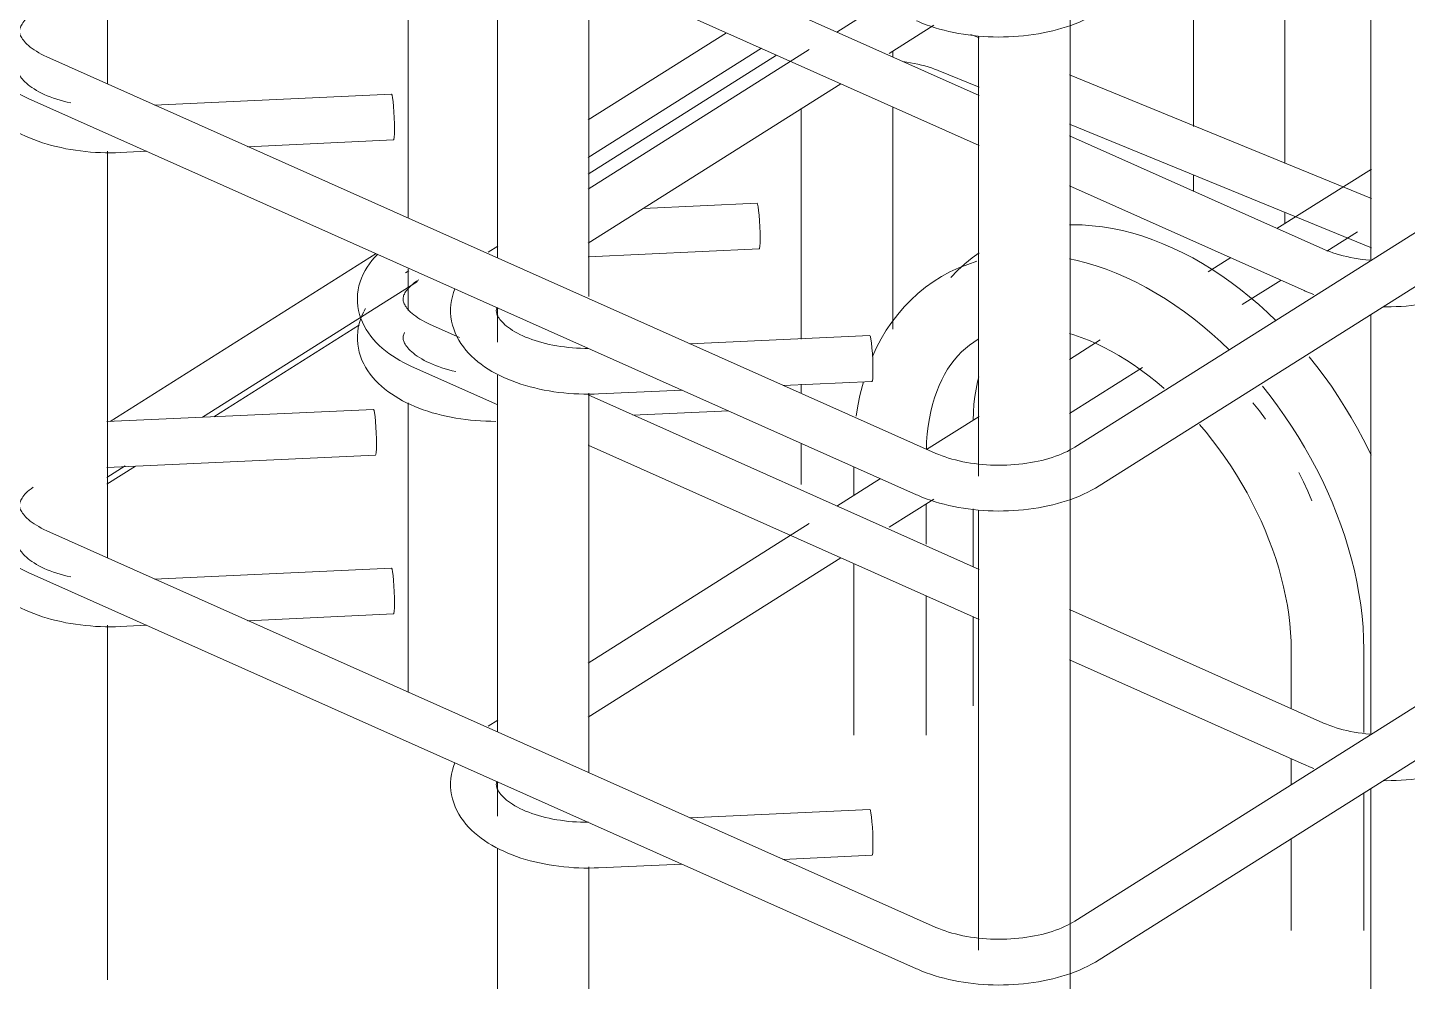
# Model space of a CAD drawing. Header units: millimetres. Extents: x -5792 to 12184, y -1888 to 8188.
# Drawn here: x 11337.4 to 11578.8, y 6186.5 to 6353.3 of the extents above; entities that cross this region are included whole.
import ezdxf

# ---------------------------------------------------------------- set-up
doc = ezdxf.new("R2010")
doc.units = ezdxf.units.MM
for name, color, linetype, lineweight in [('A-GENM', 13, 'Continuous', 18), ('S-COLS', 52, 'Continuous', 18), ('S-RBAR', 171, 'Continuous', 18)]:
    doc.layers.add(name, color=color, linetype=linetype, lineweight=lineweight)

# ---------------------------------------------------------------- blocks, each defined once
blk = doc.blocks.new('Rebar Bar - Part 4115378857-431004-3D Ortho')
at = {"layer": 'S-RBAR'}
for p, q in [((1531.31, 6343.36), (1531.31, 6414.53)), ((1531.31, 6260.48), (1531.31, 6331.65)), ((1531.31, 6186.79), (1531.31, 6248.77))]:
    blk.add_line(p, q, dxfattribs=at)
blk = doc.blocks.new('Rebar Bar - Part 3895964445-431004-3D Ortho')
at = {"layer": 'S-RBAR'}
for p, q in [((1599.5, 6375.39), (1599.5, 6313.01)), ((1615.5, 6306.28), (1615.5, 6372.24)), ((1599.5, 6304.3), (1599.5, 6298.26)), ((1599.5, 6292.52), (1599.5, 6230.13)), ((1615.5, 6222.96), (1615.5, 6289.37)), ((1599.5, 6221.42), (1599.5, 6215.36)), ((1599.5, 6209.65), (1599.5, 6149.25)), ((1615.5, 6149.25), (1615.5, 6206.51))]:
    blk.add_line(p, q, dxfattribs=at)
blk = doc.blocks.new('Rebar Bar - Part 3545093425-431004-3D Ortho')
at = {"layer": 'S-RBAR'}
for p, q in [((1699.69, 6111.71), (1699.69, 7337.87)), ((1683.69, 6351.74), (1683.69, 6274.83)), ((1683.69, 6268.86), (1683.69, 6191.95))]:
    blk.add_line(p, q, dxfattribs=at)
blk = doc.blocks.new('Rebar Bar - Part 1881958137-431004-3D Ortho')
at = {"layer": 'S-RBAR'}
for p, q in [((1583.92, 6370.56), (1583.92, 6319.93)), ((1583.92, 6311.11), (1583.92, 6303.81)), ((1583.92, 6287.69), (1583.92, 6237.04))]:
    blk.add_line(p, q, dxfattribs=at)
blk = doc.blocks.new('Rebar Bar - Part 1881958137-V4-3D Ortho')
at = {"layer": 'S-RBAR'}
for p, q in [((1668.66, 6348.09), (1668.66, 6349.17)), ((1652.66, 6339.08), (1652.66, 6298.81)), ((1668.66, 6300.53), (1668.66, 6339.41)), ((1652.66, 6290.95), (1652.66, 6289.28)), ((1652.66, 6280.63), (1652.66, 6273.38))]:
    blk.add_line(p, q, dxfattribs=at)
blk = doc.blocks.new('Rebar Bar - Part 2522033416-431004-3D Ortho')
at = {"layer": 'S-RBAR'}
for p, q in [((1752.3, 6385.98), (1752.3, 6312.52)), ((1752.3, 6303.1), (1752.3, 6229.64)), ((1752.3, 6220.22), (1752.3, 6154.97))]:
    blk.add_line(p, q, dxfattribs=at)
blk = doc.blocks.new('Rebar Bar - Part 4080672464-431004-3D Ortho')
at = {"layer": 'S-RBAR'}
for p, q in [((1577.83, 6286.52), (1531.19, 6284.38)), ((1531.19, 6276.37), (1578.2, 6278.53))]:
    blk.add_line(p, q, dxfattribs=at)
for points in [[(1577.84, 6286.52, 0), (1577.93, 6286.35, 0), (1578.02, 6285.91, 0), (1578.1, 6285.25, 0), (1578.19, 6284.4, 0), (1578.26, 6283.43, 0), (1578.31, 6282.39, 0), (1578.35, 6281.36, 0), (1578.36, 6280.41, 0)], [(1578.36, 6280.41, 0), (1578.35, 6279.6, 0), (1578.31, 6279, 0), (1578.26, 6278.63, 0), (1578.19, 6278.53, 0)]]:
    blk.add_polyline3d(points, dxfattribs=at)
blk = doc.blocks.new('Rebar Bar - Part 3575411732-431004-3D Ortho')
at = {"layer": 'S-RBAR'}
for points in [[(1517.41, 6258, 0), (1516.7, 6258.33, 0), (1516, 6258.68, 0), (1515.33, 6259.05, 0), (1514.67, 6259.43, 0), (1514.04, 6259.84, 0), (1513.43, 6260.27, 0), (1512.84, 6260.71, 0), (1512.27, 6261.18, 0), (1511.73, 6261.67, 0), (1511.22, 6262.18, 0), (1510.73, 6262.71, 0), (1510.27, 6263.26, 0), (1509.85, 6263.84, 0), (1509.46, 6264.44, 0), (1509.11, 6265.06, 0), (1508.79, 6265.71, 0), (1508.52, 6266.37, 0), (1508.3, 6267.06, 0), (1508.13, 6267.76, 0), (1508, 6268.47, 0), (1507.93, 6269.19, 0), (1507.92, 6269.92, 0), (1507.96, 6270.64, 0), (1508.05, 6271.36, 0), (1508.19, 6272.07, 0), (1508.39, 6272.77, 0), (1508.63, 6273.44, 0), (1508.92, 6274.1, 0), (1509.25, 6274.74, 0), (1509.62, 6275.35, 0), (1510.02, 6275.94, 0), (1510.46, 6276.51, 0), (1510.93, 6277.05, 0), (1511.43, 6277.57, 0), (1511.95, 6278.07, 0), (1512.51, 6278.55, 0), (1513.08, 6279.01, 0), (1513.68, 6279.45, 0), (1514.3, 6279.87, 0), (1514.95, 6280.26, 0)], [(1520.67, 6265.3, 0), (1520.18, 6265.53, 0), (1519.72, 6265.77, 0), (1519.28, 6266.01, 0), (1518.86, 6266.25, 0), (1518.48, 6266.5, 0), (1518.12, 6266.74, 0), (1517.79, 6266.99, 0), (1517.49, 6267.24, 0), (1517.22, 6267.48, 0), (1516.98, 6267.72, 0), (1516.77, 6267.95, 0), (1516.58, 6268.18, 0), (1516.43, 6268.39, 0), (1516.3, 6268.59, 0), (1516.19, 6268.78, 0), (1516.1, 6268.96, 0), (1516.04, 6269.12, 0), (1515.99, 6269.27, 0), (1515.95, 6269.41, 0), (1515.93, 6269.54, 0), (1515.92, 6269.67, 0), (1515.92, 6269.79, 0), (1515.92, 6269.92, 0), (1515.94, 6270.04, 0), (1515.97, 6270.18, 0), (1516.01, 6270.32, 0), (1516.06, 6270.48, 0), (1516.14, 6270.65, 0), (1516.23, 6270.83, 0), (1516.35, 6271.02, 0), (1516.49, 6271.23, 0), (1516.66, 6271.45, 0), (1516.85, 6271.68, 0), (1517.08, 6271.91, 0), (1517.33, 6272.15, 0), (1517.61, 6272.4, 0), (1517.93, 6272.65, 0), (1518.27, 6272.89, 0)]]:
    blk.add_polyline3d(points, dxfattribs=at)
blk = doc.blocks.new('Rebar Bar - Part 4006881331-431004-3D Ortho')
at = {"layer": 'S-RBAR'}
for p, q in [((1676.09, 6196), (1520.67, 6265.3)), ((1517.41, 6258), (1672.83, 6188.7))]:
    blk.add_line(p, q, dxfattribs=at)
blk = doc.blocks.new('Rebar Bar - Part 2227165887-431004-3D Ortho')
at = {"layer": 'S-RBAR'}
for points in [[(1700.51, 6197.03, 0), (1700.1, 6196.78, 0), (1699.67, 6196.54, 0), (1699.21, 6196.3, 0), (1698.73, 6196.07, 0), (1698.23, 6195.85, 0), (1697.7, 6195.64, 0), (1697.15, 6195.43, 0), (1696.57, 6195.24, 0), (1695.98, 6195.05, 0), (1695.38, 6194.88, 0), (1694.75, 6194.72, 0), (1694.11, 6194.57, 0), (1693.46, 6194.44, 0), (1692.79, 6194.32, 0), (1692.12, 6194.21, 0), (1691.43, 6194.12, 0), (1690.73, 6194.04, 0), (1690.03, 6193.97, 0), (1689.32, 6193.92, 0), (1688.61, 6193.89, 0), (1687.9, 6193.87, 0), (1687.18, 6193.86, 0), (1686.47, 6193.87, 0), (1685.76, 6193.9, 0), (1685.05, 6193.94, 0), (1684.34, 6194, 0), (1683.64, 6194.07, 0), (1682.95, 6194.15, 0), (1682.27, 6194.25, 0), (1681.6, 6194.37, 0), (1680.93, 6194.49, 0), (1680.29, 6194.63, 0), (1679.65, 6194.79, 0), (1679.03, 6194.95, 0), (1678.43, 6195.13, 0), (1677.85, 6195.32, 0), (1677.29, 6195.52, 0), (1676.75, 6195.73, 0), (1676.23, 6195.94, 0), (1676.09, 6196, 0)], [(1704.78, 6190.26, 0), (1704.13, 6189.87, 0), (1703.46, 6189.49, 0), (1702.77, 6189.14, 0), (1702.06, 6188.8, 0), (1701.33, 6188.48, 0), (1700.59, 6188.18, 0), (1699.83, 6187.9, 0), (1699.06, 6187.63, 0), (1698.27, 6187.39, 0), (1697.46, 6187.16, 0), (1696.65, 6186.95, 0), (1695.82, 6186.76, 0), (1694.99, 6186.59, 0), (1694.14, 6186.43, 0), (1693.28, 6186.29, 0), (1692.42, 6186.18, 0), (1691.55, 6186.08, 0), (1690.68, 6186, 0), (1689.8, 6185.94, 0), (1688.92, 6185.89, 0), (1688.03, 6185.87, 0), (1687.15, 6185.86, 0), (1686.26, 6185.88, 0), (1685.38, 6185.91, 0), (1684.5, 6185.96, 0), (1683.62, 6186.03, 0), (1682.75, 6186.12, 0), (1681.88, 6186.22, 0), (1681.02, 6186.35, 0), (1680.17, 6186.49, 0), (1679.33, 6186.66, 0), (1678.5, 6186.84, 0), (1677.68, 6187.04, 0), (1676.87, 6187.25, 0), (1676.07, 6187.49, 0), (1675.29, 6187.74, 0), (1674.52, 6188.01, 0), (1673.77, 6188.3, 0), (1673.03, 6188.61, 0), (1672.83, 6188.7, 0)]]:
    blk.add_polyline3d(points, dxfattribs=at)
blk = doc.blocks.new('Rebar Bar - Part 1868550686-431004-3D Ortho')
at = {"layer": 'S-RBAR'}
for p, q in [((1899.55, 6322.52), (1700.51, 6197.03)), ((1704.78, 6190.26), (1903.81, 6315.75))]:
    blk.add_line(p, q, dxfattribs=at)
blk = doc.blocks.new('Rebar Bar - Part 1868550686-V8-3D Ortho')
at = {"layer": 'S-RBAR'}
for p, q in [((1713.23, 6398.81), (1699.56, 6390.2)), ((1699.56, 6380.74), (1717.49, 6392.05)), ((1683.72, 6380.21), (1668.54, 6370.64)), ((1672.16, 6363.46), (1683.72, 6370.75)), ((1652.32, 6360.42), (1647.64, 6357.46)), ((1639.58, 6352.38), (1615.38, 6337.12)), ((1615.38, 6327.66), (1648.36, 6348.46)), ((1578.31, 6313.75), (1531.77, 6284.41)), ((1547.94, 6285.15), (1585.56, 6308.86)), ((1531.19, 6274.58), (1534.42, 6276.62))]:
    blk.add_line(p, q, dxfattribs=at)
blk = doc.blocks.new('Rebar Bar - Part 3575411732-V9-3D Ortho')
at = {"layer": 'S-RBAR'}
for points in [[(1509.06, 6268.25, 0), (1508.72, 6267.62, 0), (1508.42, 6266.97, 0), (1508.16, 6266.3, 0), (1507.95, 6265.61, 0), (1507.79, 6264.9, 0), (1507.69, 6264.19, 0), (1507.63, 6263.46, 0), (1507.63, 6262.74, 0), (1507.69, 6262.01, 0), (1507.8, 6261.3, 0), (1507.96, 6260.59, 0), (1508.17, 6259.9, 0), (1508.43, 6259.23, 0), (1508.73, 6258.58, 0), (1509.07, 6257.95, 0), (1509.45, 6257.34, 0), (1509.87, 6256.76, 0), (1510.31, 6256.2, 0), (1510.79, 6255.66, 0), (1511.3, 6255.15, 0), (1511.83, 6254.66, 0), (1512.39, 6254.18, 0), (1512.98, 6253.73, 0), (1513.58, 6253.3, 0), (1514.21, 6252.89, 0), (1514.86, 6252.5, 0), (1515.53, 6252.12, 0), (1516.22, 6251.77, 0), (1516.93, 6251.43, 0), (1517.66, 6251.11, 0), (1518.4, 6250.81, 0), (1519.16, 6250.53, 0), (1519.94, 6250.27, 0), (1520.73, 6250.02, 0), (1521.53, 6249.8, 0), (1522.34, 6249.59, 0), (1523.17, 6249.4, 0), (1524.01, 6249.22, 0), (1524.86, 6249.07, 0), (1525.71, 6248.94, 0), (1526.57, 6248.82, 0), (1527.44, 6248.72, 0), (1528.32, 6248.64, 0), (1529.2, 6248.58, 0), (1530.08, 6248.54, 0), (1530.96, 6248.51, 0), (1531.85, 6248.51, 0), (1532.73, 6248.52, 0), (1533.53, 6248.55, 0)], [(1515.87, 6264.04, 0), (1515.79, 6263.87, 0), (1515.73, 6263.71, 0), (1515.69, 6263.56, 0), (1515.66, 6263.43, 0), (1515.64, 6263.3, 0), (1515.63, 6263.17, 0), (1515.63, 6263.05, 0), (1515.64, 6262.92, 0), (1515.66, 6262.8, 0), (1515.69, 6262.66, 0), (1515.73, 6262.51, 0), (1515.8, 6262.35, 0), (1515.88, 6262.18, 0), (1515.98, 6261.99, 0), (1516.1, 6261.79, 0), (1516.25, 6261.58, 0), (1516.43, 6261.36, 0), (1516.63, 6261.13, 0), (1516.87, 6260.89, 0), (1517.13, 6260.65, 0), (1517.42, 6260.41, 0), (1517.74, 6260.16, 0), (1518.09, 6259.91, 0), (1518.47, 6259.66, 0), (1518.87, 6259.42, 0), (1519.31, 6259.18, 0), (1519.76, 6258.94, 0), (1520.25, 6258.71, 0), (1520.76, 6258.49, 0), (1521.29, 6258.28, 0), (1521.84, 6258.07, 0), (1522.41, 6257.88, 0), (1523, 6257.69, 0), (1523.61, 6257.52, 0), (1524.23, 6257.36, 0), (1524.87, 6257.21, 0)]]:
    blk.add_polyline3d(points, dxfattribs=at)
blk = doc.blocks.new('Rebar Bar - Part 2505259704-431004-3D Ortho')
at = {"layer": 'S-RBAR'}
for p, q in [((1580.99, 6258.73), (1539.45, 6256.83)), ((1555.82, 6249.57), (1581.35, 6250.74)), ((1533.53, 6248.55), (1538.17, 6248.76))]:
    blk.add_line(p, q, dxfattribs=at)
for points in [[(1581, 6258.73, 0), (1581.08, 6258.56, 0), (1581.17, 6258.13, 0), (1581.26, 6257.47, 0), (1581.34, 6256.62, 0), (1581.41, 6255.64, 0), (1581.47, 6254.6, 0), (1581.5, 6253.58, 0), (1581.51, 6252.63, 0)], [(1581.51, 6252.63, 0), (1581.5, 6251.82, 0), (1581.47, 6251.21, 0), (1581.41, 6250.85, 0), (1581.34, 6250.74, 0)]]:
    blk.add_polyline3d(points, dxfattribs=at)
blk = doc.blocks.new('Rebar Bar - Part 4080672464-V22-3D Ortho')
at = {"layer": 'S-RBAR'}
for p, q in [((1644.93, 6322.56), (1625.02, 6321.65)), ((1615.38, 6313.2), (1645.3, 6314.57))]:
    blk.add_line(p, q, dxfattribs=at)
for points in [[(1644.94, 6322.56, 0), (1645.03, 6322.39, 0), (1645.11, 6321.96, 0), (1645.2, 6321.3, 0), (1645.29, 6320.45, 0), (1645.36, 6319.47, 0), (1645.41, 6318.43, 0), (1645.45, 6317.4, 0), (1645.46, 6316.45, 0)], [(1645.46, 6316.45, 0), (1645.45, 6315.65, 0), (1645.41, 6315.04, 0), (1645.36, 6314.67, 0), (1645.29, 6314.57, 0)]]:
    blk.add_polyline3d(points, dxfattribs=at)
blk = doc.blocks.new('Rebar Bar - Part 3575411732-V23-3D Ortho')
at = {"layer": 'S-RBAR'}
for points in [[(1584.51, 6294.04, 0), (1583.8, 6294.37, 0), (1583.1, 6294.72, 0), (1582.43, 6295.09, 0), (1581.77, 6295.48, 0), (1581.14, 6295.88, 0), (1580.52, 6296.31, 0), (1579.93, 6296.76, 0), (1579.37, 6297.22, 0), (1578.83, 6297.71, 0), (1578.31, 6298.22, 0), (1577.83, 6298.75, 0), (1577.37, 6299.31, 0), (1576.95, 6299.88, 0), (1576.56, 6300.48, 0), (1576.21, 6301.11, 0), (1575.89, 6301.75, 0), (1575.62, 6302.42, 0), (1575.4, 6303.1, 0), (1575.22, 6303.8, 0), (1575.1, 6304.52, 0), (1575.03, 6305.24, 0), (1575.02, 6305.96, 0), (1575.05, 6306.69, 0), (1575.15, 6307.41, 0), (1575.29, 6308.12, 0), (1575.49, 6308.81, 0), (1575.73, 6309.49, 0), (1576.02, 6310.14, 0), (1576.35, 6310.78, 0), (1576.72, 6311.39, 0), (1577.12, 6311.98, 0), (1577.56, 6312.55, 0), (1578.03, 6313.1, 0), (1578.53, 6313.62, 0)], [(1587.77, 6301.35, 0), (1587.28, 6301.58, 0), (1586.82, 6301.81, 0), (1586.38, 6302.05, 0), (1585.96, 6302.29, 0), (1585.58, 6302.54, 0), (1585.22, 6302.79, 0), (1584.89, 6303.04, 0), (1584.59, 6303.28, 0), (1584.32, 6303.53, 0), (1584.08, 6303.77, 0), (1583.87, 6304, 0), (1583.68, 6304.22, 0), (1583.53, 6304.43, 0), (1583.4, 6304.64, 0), (1583.29, 6304.83, 0), (1583.2, 6305, 0), (1583.14, 6305.17, 0), (1583.09, 6305.32, 0), (1583.05, 6305.46, 0), (1583.03, 6305.59, 0), (1583.02, 6305.71, 0), (1583.01, 6305.84, 0), (1583.02, 6305.96, 0), (1583.04, 6306.09, 0), (1583.07, 6306.22, 0), (1583.11, 6306.37, 0), (1583.16, 6306.52, 0), (1583.24, 6306.69, 0), (1583.33, 6306.87, 0), (1583.45, 6307.07, 0), (1583.59, 6307.28, 0), (1583.76, 6307.49, 0), (1583.95, 6307.72, 0), (1584.18, 6307.95, 0), (1584.43, 6308.2, 0), (1584.71, 6308.44, 0), (1585.03, 6308.69, 0), (1585.37, 6308.94, 0), (1585.74, 6309.19, 0)]]:
    blk.add_polyline3d(points, dxfattribs=at)
blk = doc.blocks.new('Rebar Bar - Part 4101934677-431004-3D Ortho')
at = {"layer": 'S-RBAR'}
for p, q in [((1592.85, 6299.08), (1587.77, 6301.35)), ((1584.51, 6294.04), (1599.6, 6287.31)), ((1683.78, 6258.54), (1615.38, 6289.04)), ((1615.38, 6280.28), (1683.77, 6249.78)), ((1743.9, 6231.73), (1699.56, 6251.5)), ((1699.56, 6242.74), (1740.64, 6224.42))]:
    blk.add_line(p, q, dxfattribs=at)
blk = doc.blocks.new('Rebar Bar - Part 2227165887-V24-3D Ortho')
at = {"layer": 'S-RBAR'}
for points in [[(1752.15, 6229.72, 0), (1751.45, 6229.79, 0), (1750.76, 6229.88, 0), (1750.08, 6229.98, 0), (1749.4, 6230.09, 0), (1748.74, 6230.22, 0), (1748.1, 6230.36, 0), (1747.46, 6230.51, 0), (1746.84, 6230.68, 0), (1746.24, 6230.86, 0), (1745.66, 6231.05, 0), (1745.1, 6231.24, 0), (1744.56, 6231.45, 0), (1744.04, 6231.67, 0), (1743.9, 6231.73, 0)], [(1772.58, 6225.99, 0), (1771.94, 6225.59, 0), (1771.27, 6225.22, 0), (1770.58, 6224.86, 0), (1769.87, 6224.53, 0), (1769.14, 6224.21, 0), (1768.4, 6223.91, 0), (1767.64, 6223.62, 0), (1766.87, 6223.36, 0), (1766.08, 6223.11, 0), (1765.27, 6222.89, 0), (1764.46, 6222.68, 0), (1763.63, 6222.48, 0), (1762.8, 6222.31, 0), (1761.95, 6222.16, 0), (1761.09, 6222.02, 0), (1760.23, 6221.9, 0), (1759.36, 6221.8, 0), (1758.49, 6221.72, 0), (1757.61, 6221.66, 0), (1756.73, 6221.62, 0), (1755.84, 6221.6, 0), (1754.96, 6221.59, 0), (1754.48, 6221.6, 0)], [(1742.33, 6223.74, 0), (1741.57, 6224.03, 0), (1740.84, 6224.34, 0), (1740.64, 6224.42, 0)]]:
    blk.add_polyline3d(points, dxfattribs=at)
blk = doc.blocks.new('Rebar Bar - Part 2955070818-431004-3D Ortho')
at = {"layer": 'S-RBAR'}
for p, q in [((1683.81, 6351.48), (1682.33, 6352.09)), ((1676.63, 6345.78), (1683.81, 6342.84)), ((1752.4, 6323.39), (1699.56, 6345.03)), ((1699.56, 6336.38), (1752.39, 6314.75)), ((1821.11, 6295.25), (1778.61, 6312.65)), ((1769.72, 6307.65), (1821.11, 6286.6))]:
    blk.add_line(p, q, dxfattribs=at)
blk = doc.blocks.new('Rebar Bar - Part 2227165887-V26-3D Ortho')
at = {"layer": 'S-RBAR'}
blk.add_polyline3d([(1670.44, 6347.34, 0), (1671.12, 6347.25, 0), (1671.78, 6347.14, 0), (1672.43, 6347.02, 0), (1673.06, 6346.88, 0), (1673.68, 6346.73, 0), (1674.28, 6346.57, 0), (1674.87, 6346.4, 0), (1675.43, 6346.22, 0), (1675.97, 6346.03, 0), (1676.49, 6345.83, 0), (1676.63, 6345.78, 0)], dxfattribs=at)
blk = doc.blocks.new('Rebar Bar - Part 642384819-V27-3D Ortho')
at = {"layer": 'S-RBAR'}
for p, q in [((1645.68, 6349.66), (1615.38, 6330.55)), ((1583.99, 6310.76), (1583.44, 6310.41))]:
    blk.add_line(p, q, dxfattribs=at)
blk = doc.blocks.new('Rebar Bar - Part 3575411732-V28-3D Ortho')
at = {"layer": 'S-RBAR'}
blk.add_line((1576.45, 6304.17), (1576.16, 6303.64), dxfattribs=at)
for points in [[(1576.1, 6303.54, 0), (1575.8, 6302.88, 0), (1575.55, 6302.21, 0), (1575.34, 6301.52, 0), (1575.18, 6300.82, 0), (1575.07, 6300.1, 0), (1575.02, 6299.38, 0), (1575.02, 6298.65, 0), (1575.08, 6297.93, 0), (1575.19, 6297.21, 0), (1575.35, 6296.51, 0), (1575.56, 6295.82, 0), (1575.82, 6295.15, 0), (1576.12, 6294.5, 0), (1576.46, 6293.87, 0), (1576.84, 6293.26, 0), (1577.25, 6292.68, 0), (1577.7, 6292.12, 0), (1578.18, 6291.58, 0), (1578.69, 6291.06, 0), (1579.22, 6290.57, 0), (1579.78, 6290.1, 0), (1580.36, 6289.65, 0), (1580.97, 6289.21, 0), (1581.6, 6288.8, 0), (1582.25, 6288.41, 0), (1582.92, 6288.04, 0), (1583.61, 6287.68, 0), (1584.32, 6287.35, 0), (1585.04, 6287.03, 0), (1585.79, 6286.73, 0), (1586.55, 6286.45, 0), (1587.32, 6286.18, 0), (1588.11, 6285.94, 0), (1588.92, 6285.71, 0), (1589.73, 6285.5, 0), (1590.56, 6285.31, 0), (1591.4, 6285.14, 0), (1592.24, 6284.99, 0), (1593.1, 6284.85, 0), (1593.96, 6284.73, 0), (1594.83, 6284.63, 0), (1595.71, 6284.56, 0), (1596.58, 6284.49, 0), (1597.47, 6284.45, 0), (1598.35, 6284.43, 0), (1599.23, 6284.42, 0)], [(1583.26, 6299.96, 0), (1583.18, 6299.78, 0), (1583.12, 6299.62, 0), (1583.07, 6299.48, 0), (1583.04, 6299.34, 0), (1583.02, 6299.21, 0), (1583.01, 6299.09, 0), (1583.02, 6298.96, 0), (1583.02, 6298.84, 0), (1583.04, 6298.71, 0), (1583.08, 6298.57, 0), (1583.12, 6298.42, 0), (1583.18, 6298.26, 0), (1583.26, 6298.09, 0), (1583.36, 6297.91, 0), (1583.49, 6297.71, 0), (1583.64, 6297.5, 0), (1583.82, 6297.28, 0), (1584.02, 6297.05, 0), (1584.25, 6296.81, 0), (1584.52, 6296.57, 0), (1584.81, 6296.32, 0), (1585.13, 6296.07, 0), (1585.48, 6295.82, 0), (1585.86, 6295.58, 0), (1586.26, 6295.33, 0), (1586.69, 6295.09, 0), (1587.15, 6294.85, 0), (1587.64, 6294.63, 0), (1588.14, 6294.4, 0), (1588.67, 6294.19, 0), (1589.22, 6293.99, 0), (1589.8, 6293.79, 0), (1590.39, 6293.61, 0), (1591, 6293.44, 0), (1591.62, 6293.28, 0), (1592.26, 6293.13, 0)]]:
    blk.add_polyline3d(points, dxfattribs=at)
blk = doc.blocks.new('Rebar Bar - Part 2505259704-V29-3D Ortho')
at = {"layer": 'S-RBAR'}
blk.add_line((1623.21, 6285.49), (1639.97, 6286.26), dxfattribs=at)
blk = doc.blocks.new('Rebar Bar - Part 4101934677-V30-3D Ortho')
at = {"layer": 'S-RBAR'}
for p, q in [((1592.85, 6381.95), (1587.77, 6384.21)), ((1584.51, 6376.91), (1599.53, 6370.21)), ((1683.81, 6341.39), (1615.38, 6371.91)), ((1615.38, 6363.15), (1683.8, 6332.64)), ((1743.9, 6314.6), (1699.56, 6334.37)), ((1699.56, 6325.61), (1740.64, 6307.29))]:
    blk.add_line(p, q, dxfattribs=at)
blk = doc.blocks.new('Rebar Bar - Part 2227165887-V31-3D Ortho')
at = {"layer": 'S-RBAR'}
for points in [[(1752.15, 6312.59, 0), (1751.45, 6312.66, 0), (1750.76, 6312.75, 0), (1750.08, 6312.85, 0), (1749.4, 6312.96, 0), (1748.74, 6313.09, 0), (1748.1, 6313.23, 0), (1747.46, 6313.38, 0), (1746.84, 6313.55, 0), (1746.24, 6313.72, 0), (1745.66, 6313.91, 0), (1745.1, 6314.11, 0), (1744.56, 6314.32, 0), (1744.04, 6314.54, 0), (1743.9, 6314.6, 0)], [(1742.33, 6306.61, 0), (1741.57, 6306.9, 0), (1740.84, 6307.21, 0), (1740.64, 6307.29, 0)], [(1772.58, 6308.85, 0), (1771.94, 6308.46, 0), (1771.27, 6308.08, 0), (1770.58, 6307.73, 0), (1769.87, 6307.39, 0), (1769.14, 6307.07, 0), (1768.4, 6306.77, 0), (1767.64, 6306.49, 0), (1766.87, 6306.23, 0), (1766.08, 6305.98, 0), (1765.27, 6305.75, 0), (1764.46, 6305.54, 0), (1763.63, 6305.35, 0), (1762.8, 6305.18, 0), (1761.95, 6305.02, 0), (1761.09, 6304.89, 0), (1760.23, 6304.77, 0), (1759.36, 6304.67, 0), (1758.49, 6304.59, 0), (1757.61, 6304.53, 0), (1756.73, 6304.49, 0), (1755.84, 6304.46, 0), (1754.96, 6304.46, 0), (1754.46, 6304.46, 0)]]:
    blk.add_polyline3d(points, dxfattribs=at)
blk = doc.blocks.new('Rebar Bar - Part 4080672464-V56-3D Ortho')
at = {"layer": 'S-RBAR'}
for p, q in [((1664.68, 6216.54), (1633.15, 6215.1)), ((1649.44, 6207.83), (1665.04, 6208.55)), ((1617.22, 6206.36), (1631.78, 6207.02))]:
    blk.add_line(p, q, dxfattribs=at)
for points in [[(1664.69, 6216.54, 0), (1664.77, 6216.37, 0), (1664.86, 6215.94, 0), (1664.95, 6215.27, 0), (1665.03, 6214.42, 0), (1665.1, 6213.45, 0), (1665.16, 6212.41, 0), (1665.19, 6211.38, 0), (1665.21, 6210.43, 0)], [(1665.21, 6210.43, 0), (1665.19, 6209.63, 0), (1665.16, 6209.02, 0), (1665.1, 6208.65, 0), (1665.03, 6208.55, 0)]]:
    blk.add_polyline3d(points, dxfattribs=at)
blk = doc.blocks.new('Rebar Bar - Part 3575411732-V57-3D Ortho')
at = {"layer": 'S-RBAR'}
for points in [[(1592.09, 6224.72, 0), (1591.85, 6224.1, 0), (1591.64, 6223.41, 0), (1591.49, 6222.71, 0), (1591.38, 6221.99, 0), (1591.32, 6221.27, 0), (1591.33, 6220.54, 0), (1591.38, 6219.82, 0), (1591.49, 6219.1, 0), (1591.65, 6218.4, 0), (1591.86, 6217.71, 0), (1592.12, 6217.04, 0), (1592.42, 6216.39, 0), (1592.76, 6215.76, 0), (1593.14, 6215.15, 0), (1593.56, 6214.57, 0), (1594.01, 6214.01, 0), (1594.48, 6213.47, 0), (1594.99, 6212.95, 0), (1595.52, 6212.46, 0), (1596.08, 6211.99, 0), (1596.67, 6211.54, 0), (1597.27, 6211.11, 0), (1597.9, 6210.69, 0), (1598.55, 6210.3, 0), (1599.22, 6209.93, 0), (1599.91, 6209.57, 0), (1600.62, 6209.24, 0), (1601.35, 6208.92, 0), (1602.09, 6208.62, 0), (1602.85, 6208.34, 0), (1603.63, 6208.07, 0), (1604.42, 6207.83, 0), (1605.22, 6207.6, 0), (1606.04, 6207.39, 0), (1606.86, 6207.2, 0), (1607.7, 6207.03, 0), (1608.55, 6206.88, 0), (1609.4, 6206.74, 0), (1610.27, 6206.62, 0), (1611.13, 6206.53, 0), (1612.01, 6206.45, 0), (1612.89, 6206.38, 0), (1613.77, 6206.34, 0), (1614.65, 6206.32, 0), (1615.54, 6206.31, 0), (1616.42, 6206.33, 0), (1617.22, 6206.36, 0)], [(1599.42, 6221.52, 0), (1599.38, 6221.37, 0), (1599.35, 6221.23, 0), (1599.33, 6221.1, 0), (1599.32, 6220.98, 0), (1599.32, 6220.85, 0), (1599.33, 6220.73, 0), (1599.35, 6220.6, 0), (1599.38, 6220.46, 0), (1599.43, 6220.32, 0), (1599.49, 6220.16, 0), (1599.57, 6219.98, 0), (1599.67, 6219.8, 0), (1599.79, 6219.6, 0), (1599.94, 6219.39, 0), (1600.12, 6219.17, 0), (1600.32, 6218.94, 0), (1600.56, 6218.7, 0), (1600.82, 6218.46, 0), (1601.11, 6218.21, 0), (1601.43, 6217.96, 0), (1601.78, 6217.71, 0), (1602.16, 6217.47, 0), (1602.57, 6217.22, 0), (1603, 6216.98, 0), (1603.46, 6216.75, 0), (1603.94, 6216.52, 0), (1604.45, 6216.29, 0), (1604.98, 6216.08, 0), (1605.53, 6215.88, 0), (1606.1, 6215.68, 0), (1606.69, 6215.5, 0), (1607.3, 6215.33, 0), (1607.93, 6215.17, 0), (1608.57, 6215.02, 0), (1609.22, 6214.88, 0), (1609.89, 6214.76, 0), (1610.56, 6214.66, 0), (1611.25, 6214.56, 0), (1611.95, 6214.48, 0), (1612.65, 6214.42, 0), (1613.36, 6214.37, 0), (1614.07, 6214.34, 0), (1614.78, 6214.32, 0), (1615.43, 6214.31, 0)]]:
    blk.add_polyline3d(points, dxfattribs=at)
blk = doc.blocks.new('Rebar Bar - Part 1926995606-431004-3D Ortho')
at = {"layer": 'S-RBAR'}
for p, q in [((1795.99, 6356.04), (1768.17, 6338.5)), ((1768.17, 6329.04), (1800.26, 6349.27)), ((1752.4, 6328.55), (1735.86, 6318.13)), ((1744.61, 6314.18), (1749.95, 6317.55)), ((1727.82, 6313.05), (1723.87, 6310.57)), ((1729.79, 6304.84), (1736.59, 6309.13)), ((1704.97, 6298.65), (1699.56, 6295.24)), ((1699.56, 6285.78), (1712.34, 6293.84)), ((1683.79, 6285.29), (1674.59, 6279.5)), ((1666.54, 6274.42), (1658.88, 6269.59)), ((1668.03, 6265.9), (1675.83, 6270.82)), ((1654.07, 6266.55), (1615.38, 6242.16)), ((1615.38, 6232.7), (1659.6, 6260.58)), ((1599.58, 6232.2), (1597.88, 6231.13))]:
    blk.add_line(p, q, dxfattribs=at)
blk = doc.blocks.new('Rebar Bar - Part 4080672464-V60-3D Ortho')
at = {"layer": 'S-RBAR'}
for p, q in [((1664.68, 6299.41), (1633.18, 6297.96)), ((1649.47, 6290.7), (1665.04, 6291.42)), ((1617.22, 6289.22), (1631.81, 6289.89))]:
    blk.add_line(p, q, dxfattribs=at)
for points in [[(1664.69, 6299.4, 0), (1664.77, 6299.23, 0), (1664.86, 6298.8, 0), (1664.95, 6298.14, 0), (1665.03, 6297.29, 0), (1665.1, 6296.31, 0), (1665.16, 6295.28, 0), (1665.19, 6294.25, 0), (1665.21, 6293.3, 0)], [(1665.21, 6293.3, 0), (1665.19, 6292.49, 0), (1665.16, 6291.89, 0), (1665.1, 6291.52, 0), (1665.03, 6291.42, 0)]]:
    blk.add_polyline3d(points, dxfattribs=at)
blk = doc.blocks.new('Rebar Bar - Part 3575411732-V61-3D Ortho')
at = {"layer": 'S-RBAR'}
for points in [[(1592.09, 6307.6, 0), (1591.85, 6306.97, 0), (1591.64, 6306.28, 0)], [(1591.64, 6306.28, 0), (1591.49, 6305.57, 0), (1591.38, 6304.86, 0), (1591.32, 6304.13, 0), (1591.33, 6303.41, 0), (1591.38, 6302.69, 0), (1591.49, 6301.97, 0), (1591.65, 6301.26, 0), (1591.86, 6300.58, 0), (1592.12, 6299.9, 0), (1592.42, 6299.25, 0), (1592.76, 6298.62, 0), (1593.14, 6298.02, 0), (1593.56, 6297.43, 0), (1594.01, 6296.87, 0), (1594.48, 6296.34, 0), (1594.99, 6295.82, 0), (1595.52, 6295.33, 0), (1596.08, 6294.86, 0), (1596.67, 6294.4, 0), (1597.27, 6293.97, 0), (1597.9, 6293.56, 0), (1598.55, 6293.17, 0), (1599.22, 6292.79, 0), (1599.91, 6292.44, 0), (1600.62, 6292.1, 0), (1601.35, 6291.79, 0), (1602.09, 6291.49, 0), (1602.85, 6291.2, 0), (1603.63, 6290.94, 0), (1604.42, 6290.7, 0), (1605.22, 6290.47, 0), (1606.04, 6290.26, 0), (1606.86, 6290.07, 0), (1607.7, 6289.9, 0), (1608.55, 6289.74, 0), (1609.4, 6289.61, 0), (1610.27, 6289.49, 0), (1611.13, 6289.39, 0), (1612.01, 6289.31, 0), (1612.89, 6289.25, 0), (1613.77, 6289.21, 0), (1614.65, 6289.19, 0), (1615.54, 6289.18, 0), (1616.42, 6289.2, 0), (1617.22, 6289.22, 0)], [(1599.42, 6304.38, 0), (1599.38, 6304.23, 0), (1599.35, 6304.1, 0), (1599.33, 6303.97, 0), (1599.32, 6303.84, 0), (1599.32, 6303.72, 0), (1599.33, 6303.6, 0), (1599.35, 6303.47, 0), (1599.38, 6303.33, 0), (1599.43, 6303.18, 0), (1599.49, 6303.02, 0), (1599.57, 6302.85, 0), (1599.67, 6302.66, 0), (1599.79, 6302.46, 0), (1599.94, 6302.25, 0), (1600.12, 6302.03, 0), (1600.32, 6301.8, 0), (1600.56, 6301.57, 0), (1600.82, 6301.32, 0), (1601.11, 6301.08, 0), (1601.43, 6300.83, 0), (1601.78, 6300.58, 0), (1602.16, 6300.33, 0), (1602.57, 6300.09, 0), (1603, 6299.85, 0), (1603.46, 6299.61, 0), (1603.94, 6299.38, 0), (1604.45, 6299.16, 0), (1604.98, 6298.95, 0), (1605.53, 6298.74, 0), (1606.1, 6298.55, 0), (1606.69, 6298.37, 0), (1607.3, 6298.19, 0), (1607.93, 6298.03, 0), (1608.57, 6297.89, 0), (1609.22, 6297.75, 0), (1609.89, 6297.63, 0), (1610.56, 6297.52, 0), (1611.25, 6297.43, 0), (1611.95, 6297.35, 0), (1612.65, 6297.29, 0), (1613.36, 6297.24, 0), (1614.07, 6297.2, 0), (1614.78, 6297.19, 0), (1615.46, 6297.18, 0)]]:
    blk.add_polyline3d(points, dxfattribs=at)
blk = doc.blocks.new('Rebar Bar - Part 1926995606-V62-3D Ortho')
at = {"layer": 'S-RBAR'}
for p, q in [((1795.99, 6438.9), (1768.17, 6421.36)), ((1768.17, 6411.91), (1800.26, 6432.14)), ((1752.33, 6411.37), (1735.86, 6400.99)), ((1744.84, 6397.19), (1749.95, 6400.41)), ((1727.82, 6395.92), (1699.56, 6378.11)), ((1699.56, 6368.65), (1736.59, 6391.99)), ((1683.72, 6368.12), (1674.61, 6362.37)), ((1666.55, 6357.29), (1658.88, 6352.45)), ((1668.03, 6348.77), (1675.84, 6353.69)), ((1654.07, 6349.42), (1615.38, 6325.03)), ((1615.38, 6315.57), (1659.6, 6343.45)), ((1599.61, 6315.08), (1597.88, 6313.99))]:
    blk.add_line(p, q, dxfattribs=at)
blk = doc.blocks.new('12_7Ø_ Lifting Insert_COLUMN - 12_9Ø Lifting insert-1653057-3D Ortho')
at = {"layer": 'A-GENM'}
for p, q in [((1661.84, 6276.5), (1661.84, 6271.41)), ((1674.54, 6262.95), (1674.54, 6269.91)), ((1661.84, 6259.58), (1661.84, 6229.53)), ((1674.54, 6229.53), (1674.54, 6253.92)), ((1738.37, 6244.53), (1738.37, 6234.14)), ((1751.07, 6229.99), (1751.07, 6244.53)), ((1738.37, 6225.46), (1738.37, 6220.87)), ((1751.07, 6195.4), (1751.07, 6219.45)), ((1738.37, 6211.44), (1738.37, 6195.4))]:
    blk.add_line(p, q, dxfattribs=at)
for points in [[(1683.4, 6312.41, 0), (1681.78, 6311.88, 0), (1680.21, 6311.26, 0), (1678.67, 6310.54, 0), (1677.19, 6309.74, 0), (1675.76, 6308.84, 0), (1674.39, 6307.86, 0), (1673.07, 6306.79, 0), (1671.83, 6305.64, 0), (1670.65, 6304.42, 0), (1669.54, 6303.13, 0), (1668.5, 6301.76, 0), (1667.54, 6300.34, 0), (1666.66, 6298.86, 0), (1665.85, 6297.32, 0), (1665.13, 6295.78, 0)], [(1727.58, 6296.85, 0), (1726.06, 6298.3, 0), (1724.51, 6299.7, 0), (1722.93, 6301.04, 0), (1721.33, 6302.33, 0), (1719.7, 6303.55, 0), (1718.04, 6304.72, 0), (1716.37, 6305.82, 0), (1714.68, 6306.86, 0), (1712.97, 6307.83, 0), (1711.25, 6308.74, 0), (1709.51, 6309.57, 0), (1707.77, 6310.33, 0), (1706.01, 6311.02, 0), (1704.25, 6311.63, 0), (1702.48, 6312.17, 0), (1700.7, 6312.62, 0), (1699.56, 6312.86, 0)], [(1683.6, 6298.77, 0), (1682.83, 6298.29, 0), (1682.09, 6297.76, 0), (1681.38, 6297.18, 0), (1680.7, 6296.56, 0), (1680.05, 6295.88, 0), (1679.42, 6295.15, 0), (1678.83, 6294.37, 0), (1678.26, 6293.53, 0), (1677.73, 6292.64, 0), (1677.23, 6291.7, 0), (1676.77, 6290.7, 0), (1676.35, 6289.64, 0), (1675.96, 6288.54, 0), (1675.62, 6287.38, 0), (1675.32, 6286.17, 0), (1675.07, 6284.91, 0), (1674.86, 6283.61, 0), (1674.71, 6282.26, 0), (1674.6, 6280.87, 0), (1674.55, 6279.52, 0)], [(1716.14, 6290.15, 0), (1714.84, 6291.25, 0), (1713.53, 6292.3, 0), (1712.21, 6293.29, 0), (1710.88, 6294.23, 0), (1709.55, 6295.11, 0), (1708.21, 6295.93, 0), (1706.88, 6296.69, 0), (1705.55, 6297.39, 0), (1704.23, 6298.02, 0), (1702.91, 6298.6, 0), (1701.61, 6299.11, 0), (1700.33, 6299.55, 0), (1699.56, 6299.78, 0)], [(1663.56, 6291.35, 0), (1663.36, 6290.7, 0), (1662.93, 6288.94, 0), (1662.57, 6287.15, 0), (1662.28, 6285.32, 0)], [(1751.07, 6244.53, 0), (1751.04, 6246.46, 0), (1750.94, 6248.41, 0), (1750.76, 6250.38, 0), (1750.53, 6252.36, 0), (1750.22, 6254.35, 0), (1749.85, 6256.35, 0), (1749.42, 6258.35, 0), (1748.92, 6260.35, 0), (1748.36, 6262.35, 0), (1747.74, 6264.35, 0), (1747.06, 6266.35, 0), (1746.32, 6268.33, 0), (1745.52, 6270.31, 0), (1744.67, 6272.27, 0), (1743.76, 6274.21, 0), (1742.79, 6276.14, 0), (1741.77, 6278.04, 0), (1740.71, 6279.92, 0), (1739.59, 6281.78, 0), (1738.42, 6283.6, 0), (1737.21, 6285.39, 0), (1735.96, 6287.15, 0), (1734.66, 6288.87, 0), (1733.32, 6290.56, 0)], [(1738.37, 6244.53, 0), (1738.35, 6246.01, 0), (1738.27, 6247.53, 0), (1738.13, 6249.07, 0), (1737.94, 6250.64, 0), (1737.7, 6252.23, 0), (1737.4, 6253.84, 0), (1737.05, 6255.47, 0), (1736.64, 6257.11, 0), (1736.18, 6258.76, 0), (1735.67, 6260.42, 0), (1735.1, 6262.07, 0), (1734.48, 6263.73, 0), (1733.81, 6265.39, 0), (1733.09, 6267.04, 0), (1732.32, 6268.68, 0), (1731.51, 6270.31, 0), (1730.65, 6271.92, 0), (1729.75, 6273.51, 0), (1728.8, 6275.08, 0), (1727.81, 6276.63, 0), (1726.78, 6278.15, 0), (1725.72, 6279.64, 0), (1724.62, 6281.09, 0), (1723.49, 6282.51, 0), (1722.33, 6283.89, 0)]]:
    blk.add_polyline3d(points, dxfattribs=at)
blk = doc.blocks.new('12_7Ø_ Lifting Insert_COLUMN - 12_9Ø Lifting insert-1653171-3D Ortho')
at = {"layer": 'A-GENM'}
for p, q in [((1682.71, 6258.96), (1682.71, 6269.15)), ((1682.71, 6234.68), (1682.71, 6250.28))]:
    blk.add_line(p, q, dxfattribs=at)
for points in [[(1735.75, 6302, 0), (1734.23, 6303.45, 0), (1732.68, 6304.85, 0), (1731.1, 6306.19, 0), (1729.5, 6307.48, 0), (1727.87, 6308.71, 0), (1726.22, 6309.87, 0), (1724.55, 6310.98, 0), (1722.85, 6312.02, 0), (1721.15, 6312.99, 0), (1719.42, 6313.89, 0), (1717.69, 6314.73, 0), (1715.94, 6315.49, 0), (1714.18, 6316.17, 0), (1712.42, 6316.79, 0), (1710.65, 6317.32, 0), (1708.88, 6317.77, 0), (1707.11, 6318.15, 0), (1705.33, 6318.44, 0), (1703.57, 6318.64, 0), (1701.81, 6318.76, 0), (1700.06, 6318.79, 0), (1699.56, 6318.77, 0)], [(1683.8, 6313.9, 0), (1682.56, 6313.01, 0), (1681.25, 6311.94, 0), (1680, 6310.8, 0), (1678.82, 6309.57, 0)], [(1752.33, 6278.52, 0), (1751.93, 6279.37, 0), (1750.96, 6281.29, 0), (1749.95, 6283.2, 0), (1748.88, 6285.08, 0), (1747.76, 6286.93, 0), (1746.6, 6288.76, 0), (1745.39, 6290.55, 0), (1744.13, 6292.31, 0), (1742.83, 6294.03, 0), (1741.49, 6295.71, 0)], [(1683.72, 6292.22, 0), (1683.5, 6291.32, 0), (1683.24, 6290.06, 0), (1683.04, 6288.76, 0), (1682.88, 6287.41, 0), (1682.78, 6286.02, 0), (1682.72, 6284.59, 0)], [(1733.89, 6284.79, 0), (1732.8, 6286.24, 0), (1731.66, 6287.66, 0)], [(1741.99, 6270.54, 0), (1741.27, 6272.19, 0), (1740.5, 6273.83, 0), (1739.68, 6275.46, 0)]]:
    blk.add_polyline3d(points, dxfattribs=at)
blk = doc.blocks.new('Rebar Bar - Part 733586990-431004-3D Ortho')
at = {"layer": 'S-RBAR'}
for p, q in [((1737.27, 6329.54), (1737.27, 6376.51)), ((1721.27, 6366.42), (1721.27, 6336.01)), ((1721.27, 6327.52), (1721.27, 6324.63)), ((1737.27, 6319.01), (1737.27, 6320.97))]:
    blk.add_line(p, q, dxfattribs=at)

msp = doc.modelspace()

# ---------------------------------------------------------------- linework, layer by layer
at = {"layer": 'S-COLS'}
for p, q in [((11395.47229, 6301.3128), (11369.97195, 6285.23503)), ((11356.28438, 6276.60512), (11351.28611, 6273.45376))]:
    msp.add_line(p, q, dxfattribs=at)

# ---------------------------------------------------------------- block references
at = {"layer": 'A-GENM'}
for name in ['12_7Ø_ Lifting Insert_COLUMN - 12_9Ø Lifting insert-1653171-3D Ortho', '12_7Ø_ Lifting Insert_COLUMN - 12_9Ø Lifting insert-1653057-3D Ortho']:
    msp.add_blockref(name, (9820.09726, 0), dxfattribs=at)
at = {"layer": 'S-RBAR'}
for name, p in [('Rebar Bar - Part 733586990-431004-3D Ortho', (9820.09726, 0)), ('Rebar Bar - Part 1881958137-V4-3D Ortho', (9820.09726, 0)), ('Rebar Bar - Part 1881958137-431004-3D Ortho', (9820.09726, 0)), ('Rebar Bar - Part 4115378857-431004-3D Ortho', (9820.09726, 0)), ('Rebar Bar - Part 2522033416-431004-3D Ortho', (9820.09726, 0)), ('Rebar Bar - Part 3895964445-431004-3D Ortho', (9820.09726, 0)), ('Rebar Bar - Part 3545093425-431004-3D Ortho', (9820.09726, 0)), ('Rebar Bar - Part 1926995606-V62-3D Ortho', (9820.09726, 0)), ('Rebar Bar - Part 1868550686-431004-3D Ortho', (9820.09726, 82.88151)), ('Rebar Bar - Part 1868550686-V8-3D Ortho', (9820.09726, 0)), ('Rebar Bar - Part 4101934677-V30-3D Ortho', (9820.09726, 0)), ('Rebar Bar - Part 3575411732-431004-3D Ortho', (9820.09726, 82.88151)), ('Rebar Bar - Part 2227165887-431004-3D Ortho', (9820.09726, 165.76302)), ('Rebar Bar - Part 1926995606-431004-3D Ortho', (9820.09726, 0)), ('Rebar Bar - Part 3575411732-V9-3D Ortho', (9820.09726, 82.88151)), ('Rebar Bar - Part 2955070818-431004-3D Ortho', (9820.09726, 0)), ('Rebar Bar - Part 4006881331-431004-3D Ortho', (9820.09726, 82.88151)), ('Rebar Bar - Part 642384819-V27-3D Ortho', (9820.09726, 0)), ('Rebar Bar - Part 2227165887-V26-3D Ortho', (9820.09726, 0)), ('Rebar Bar - Part 2505259704-431004-3D Ortho', (9820.09726, 82.88151)), ('Rebar Bar - Part 4080672464-V22-3D Ortho', (9820.09726, 0)), ('Rebar Bar - Part 1868550686-431004-3D Ortho', (9820.09726, 0)), ('Rebar Bar - Part 2227165887-V31-3D Ortho', (9820.09726, 0)), ('Rebar Bar - Part 3575411732-V23-3D Ortho', (9820.09726, 0)), ('Rebar Bar - Part 3575411732-V61-3D Ortho', (9820.09726, 0)), ('Rebar Bar - Part 3575411732-V28-3D Ortho', (9820.09726, 0)), ('Rebar Bar - Part 4101934677-431004-3D Ortho', (9820.09726, 0)), ('Rebar Bar - Part 4080672464-V60-3D Ortho', (9820.09726, 0)), ('Rebar Bar - Part 4080672464-431004-3D Ortho', (9820.09726, 0)), ('Rebar Bar - Part 2505259704-V29-3D Ortho', (9820.09726, 0)), ('Rebar Bar - Part 3575411732-431004-3D Ortho', (9820.09726, 0)), ('Rebar Bar - Part 2227165887-431004-3D Ortho', (9820.09726, 82.88151)), ('Rebar Bar - Part 3575411732-V9-3D Ortho', (9820.09726, 0)), ('Rebar Bar - Part 4006881331-431004-3D Ortho', (9820.09726, 0)), ('Rebar Bar - Part 2505259704-431004-3D Ortho', (9820.09726, 0)), ('Rebar Bar - Part 2227165887-V24-3D Ortho', (9820.09726, 0)), ('Rebar Bar - Part 3575411732-V57-3D Ortho', (9820.09726, 0)), ('Rebar Bar - Part 4080672464-V56-3D Ortho', (9820.09726, 0)), ('Rebar Bar - Part 2227165887-431004-3D Ortho', (9820.09726, 0))]:
    msp.add_blockref(name, p, dxfattribs=at)

doc.saveas('drawing.dxf')
